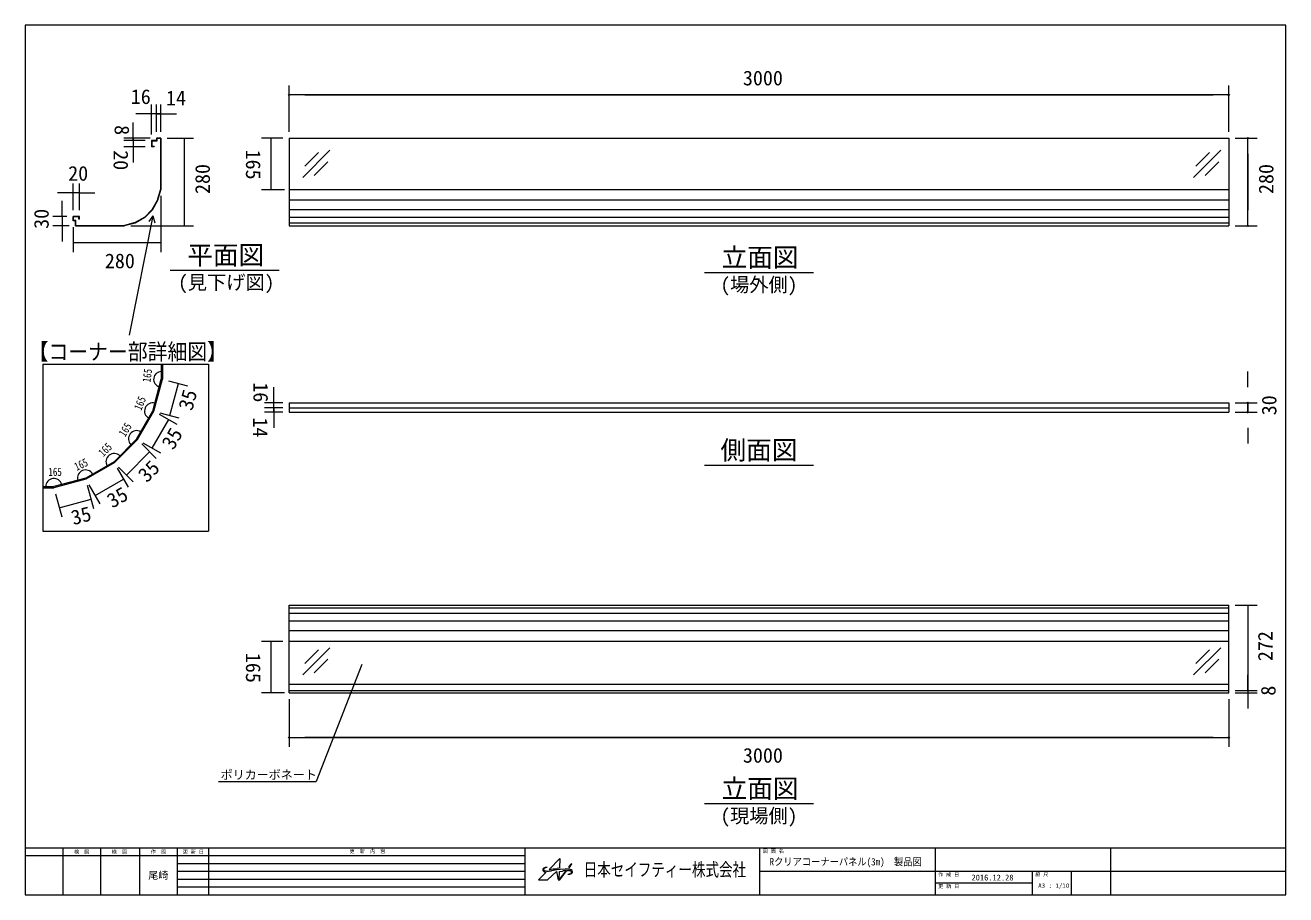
# Model space of a CAD drawing. Units: millimetres, scale not verified. Extents: x -2012 to 2012, y -1388 to 1388.
import ezdxf
from ezdxf.enums import TextEntityAlignment as Align

# ---------------------------------------------------------------- set-up
doc = ezdxf.new("R2010")
doc.units = ezdxf.units.MM
doc.header["$LTSCALE"] = 8
doc.header["$PDMODE"] = 32
doc.header["$PDSIZE"] = 4
for name, color, linetype, lineweight in [('0-0_(2m)ｸﾘｱﾊﾟﾈﾙ', 7, 'Continuous', 9), ('0-1_(3m)Rｸﾘｱｺｰﾅｰﾊﾟﾈﾙ', 7, 'Continuous', 9), ('0-2_(3m)標準ｱﾄﾞﾌﾗッﾄ', 7, 'Continuous', 9), ('0-3_(3m)幅調整ﾊﾟﾈﾙ', 7, 'Continuous', 9), ('0-4_0', 7, 'Continuous', 9), ('1-3_ﾛｺﾞ', 4, 'Continuous', 5), ('1-4_図面枠', 7, 'Continuous', 9)]:
    doc.layers.add(name, color=color, linetype=linetype, lineweight=lineweight)
doc.styles.add('ＭＳ ゴシック', font='')
doc.styles.get('ＭＳ ゴシック').set_extended_font_data('MS Gothic')

msp = doc.modelspace()

# ---------------------------------------------------------------- linework, layer by layer
at = {"layer": '0-0_(2m)ｸﾘｱﾊﾟﾈﾙ'}
for p, q in [((-2012.5, 1387.5), (-2012.5, -1387.5)), ((-1126.312, 901.445), (-1039.323, 988.433)), ((-1119.334, 937.962), (-1075.84, 981.455)), ((1718.053, 901.445), (1805.041, 988.433)), ((1725.03, 937.962), (1768.524, 981.455)), ((-1089.622, 908.248), (-1046.127, 951.742)), ((1754.743, 908.248), (1798.238, 951.742)), ((1830.334, 862.651), (-1169.666, 862.651)), ((1830.334, 828.844), (-1169.666, 828.844)), ((1830.334, 798.538), (-1169.666, 798.538)), ((1830.334, 773.784), (-1169.666, 773.784)), ((1830.334, 756.284), (-1169.666, 756.284)), ((1830.334, -472.442), (-1169.666, -472.442)), ((1830.334, -489.942), (-1169.666, -489.942)), ((1830.334, -514.696), (-1169.666, -514.696)), ((1830.334, -545.002), (-1169.666, -545.002)), ((1830.334, -578.81), (-1169.666, -578.81)), ((-1126.312, -686.116), (-1039.323, -599.128)), ((1718.053, -686.116), (1805.041, -599.128)), ((-1119.334, -649.599), (-1075.84, -606.105)), ((-1089.622, -679.312), (-1046.127, -635.818)), ((1725.03, -649.599), (1768.524, -606.105)), ((1754.743, -679.312), (1798.238, -635.818))]:
    msp.add_line(p, q, dxfattribs=at)
at = {"layer": '0-1_(3m)Rｸﾘｱｺｰﾅｰﾊﾟﾈﾙ'}
for p, q in [((-1593.716, 1019.213), (-1609.716, 1019.198)), ((-1609.716, 1019.198), (-1609.698, 999.198)), ((-1579.723, 1027.226), (-1593.723, 1027.213)), ((-1593.723, 1027.213), (-1593.716, 1019.213)), ((-1580.922, 1026.025), (-1592.522, 1026.014)), ((-1580.922, 1026.025), (-1580.922, 862.651)), ((-1579.723, 1027.226), (-1579.723, 862.651)), ((-1169.666, 1027.226), (-1169.666, 747.223)), ((-1169.666, 1027.226), (1830.334, 1027.226)), ((1830.334, 1027.226), (1830.334, 747.223)), ((-1601.198, 999.206), (-1609.698, 999.198)), ((-1601.199, 1000.406), (-1608.499, 1000.399)), ((-1601.199, 1000.406), (-1601.198, 999.206)), ((-1589.981, 828.844), (-1580.922, 862.651)), ((-1588.782, 828.844), (-1579.723, 862.651)), ((-1579.723, 862.651), (-1580.922, 862.651)), ((-1607.042, 799.293), (-1589.981, 828.844)), ((-1606.282, 798.533), (-1588.782, 828.844)), ((-1589.981, 828.844), (-1588.782, 828.844)), ((-1839.682, 777.223), (-1859.682, 777.223)), ((-1859.682, 763.223), (-1859.682, 777.223)), ((-1840.882, 776.023), (-1858.482, 776.023)), ((-1840.882, 768.723), (-1840.882, 776.023)), ((-1839.682, 768.723), (-1840.882, 768.723)), ((-1839.682, 768.723), (-1839.682, 777.223)), ((-1631.03, 774.983), (-1661.342, 757.483)), ((-1631.03, 773.784), (-1661.342, 756.284)), ((-1631.03, 773.784), (-1606.282, 798.533)), ((-1631.03, 773.784), (-1631.03, 774.983)), ((-1851.682, 763.223), (-1859.682, 763.223)), ((-1851.684, 747.225), (-1695.149, 747.223)), ((-1851.682, 747.223), (-1851.682, 763.223)), ((-1850.482, 748.423), (-1850.482, 764.423)), ((-1850.482, 748.423), (-1695.149, 748.423)), ((-1661.342, 757.483), (-1695.149, 748.425)), ((-1661.342, 756.284), (-1695.149, 747.226)), ((-1695.149, 747.225), (-1695.149, 748.423)), ((-1661.342, 757.483), (-1661.342, 756.284)), ((-1169.666, 747.223), (1830.334, 747.223)), ((-1578.182, 306.347), (-1578.182, 257.618)), ((-1574.586, 306.347), (-1574.585, 257.618)), ((-1605.358, 156.196), (-1578.182, 257.618)), ((-1601.761, 156.196), (-1574.585, 257.618)), ((-1574.585, 257.618), (-1578.182, 257.618)), ((-1169.666, 182.294), (1830.334, 182.294)), ((-1169.666, 166.294), (1830.334, 166.294)), ((1830.334, 182.294), (1830.334, 152.294)), ((-1656.542, 67.543), (-1605.358, 156.196)), ((-1654.261, 65.263), (-1601.761, 156.196)), ((-1605.358, 156.196), (-1601.761, 156.196)), ((-1728.507, -8.983), (-1654.261, 65.263)), ((-1728.507, -5.386), (-1819.44, -57.886)), ((-1728.507, -8.983), (-1819.44, -61.483)), ((-1728.507, -8.983), (-1728.507, -5.386)), ((-1819.44, -57.886), (-1920.862, -85.062)), ((-1819.44, -61.483), (-1920.862, -88.659)), ((-1819.44, -57.886), (-1819.44, -61.483)), ((-1955.989, -85.066), (-1920.862, -85.066)), ((-1955.989, -88.662), (-1920.862, -88.666)), ((-1920.862, -88.662), (-1920.862, -85.066)), ((-1169.666, -743.383), (-1169.666, -463.382)), ((-1169.666, -463.382), (1830.334, -463.382)), ((1830.334, -743.383), (1830.334, -463.382)), ((-1169.666, -743.383), (1830.334, -743.383))]:
    msp.add_line(p, q, dxfattribs=at)
for points in [[(-1592.522, 1026.014), (-1592.515, 1018.014), (-1608.515, 1017.999), (-1608.499, 1000.399)], [(-1850.482, 764.423), (-1858.482, 764.423), (-1858.482, 776.023)], [(-1631.03, 774.983), (-1607.042, 799.293), (-1606.278, 798.539)], [(-1169.666, 182.294), (-1169.666, 152.294), (1830.334, 152.294)], [(-1728.507, -5.386), (-1656.542, 67.543), (-1654.25, 65.282)]]:
    msp.add_lwpolyline(points, dxfattribs=at)
at = {"layer": '0-2_(3m)標準ｱﾄﾞﾌﾗッﾄ'}
for p, q in [((-1169.666, -715.383), (1830.334, -715.383)), ((-1169.666, -735.383), (1830.334, -735.383))]:
    msp.add_line(p, q, dxfattribs=at)
at = {"layer": '0-3_(3m)幅調整ﾊﾟﾈﾙ'}
msp.add_line((-938.038, -652.474), (-1083.819, -1026.381), dxfattribs=at)
at = {"layer": '0-4_0'}
for p, q in [((-1169.666, 1047.226), (-1169.666, 1194.872)), ((1830.334, 1047.226), (1830.334, 1194.872)), ((-1609.716, 1039.198), (-1609.716, 1134.845)), ((-1593.716, 1047.198), (-1593.716, 1134.845)), ((-1593.716, 1047.198), (-1593.716, 1134.845)), ((-1579.716, 1047.198), (-1579.716, 1134.845)), ((1830.334, 1164.872), (-1169.666, 1164.872)), ((-1119.666, 1164.872), (1780.334, 1164.872)), ((-1609.716, 1104.845), (-1659.716, 1104.845)), ((-1593.716, 1104.845), (-1643.716, 1104.845)), ((-1593.716, 1104.845), (-1609.716, 1104.845)), ((-1593.716, 1104.845), (-1543.716, 1104.845)), ((-1579.716, 1104.845), (-1593.716, 1104.845)), ((-1579.716, 1104.845), (-1529.716, 1104.845)), ((-1667.362, 1027.198), (-1667.362, 1077.198)), ((-1667.362, 1019.198), (-1667.362, 1069.198)), ((-1613.716, 1027.198), (-1697.362, 1027.198)), ((-1629.716, 1019.198), (-1697.362, 1019.198)), ((-1629.716, 1019.198), (-1697.362, 1019.198)), ((-1667.362, 1027.198), (-1667.362, 1019.198)), ((-1667.362, 1019.198), (-1667.362, 969.198)), ((-1667.362, 1019.198), (-1667.362, 999.198)), ((-1559.723, 1027.226), (-1474.861, 1027.226)), ((-1504.861, 1027.226), (-1504.861, 747.226)), ((-1189.666, 1027.226), (-1257.546, 1027.226)), ((-1227.546, 862.651), (-1227.546, 1027.226)), ((1850.334, 1027.226), (1920.909, 1027.226)), ((1890.909, 747.223), (1890.909, 1027.226)), ((-1629.716, 999.198), (-1697.362, 999.198)), ((-1667.362, 999.198), (-1667.362, 949.198)), ((1890.909, 977.226), (1890.909, 797.223)), ((-1859.682, 852.299), (-1909.682, 852.299)), ((-1859.682, 797.223), (-1859.682, 882.299)), ((-1839.682, 852.299), (-1859.682, 852.299)), ((-1839.682, 797.223), (-1839.682, 882.299)), ((-1839.682, 852.299), (-1789.682, 852.299)), ((-1184.987, 862.651), (-1257.546, 862.651)), ((-1894.682, 777.223), (-1894.682, 827.223)), ((-1579.681, 842.651), (-1579.681, 663.199)), ((-1879.682, 777.223), (-1924.682, 777.223)), ((-1894.682, 777.223), (-1894.682, 747.223)), ((-1604.49, 778.795), (-1680.274, 398.721)), ((-1604.49, 778.795), (-1618.218, 761.256)), ((-1604.49, 778.795), (-1598.538, 757.332)), ((-1871.682, 747.223), (-1924.682, 747.223)), ((-1894.682, 747.223), (-1894.682, 697.223)), ((-1859.682, 743.223), (-1859.682, 663.199)), ((-1675.149, 747.226), (-1474.861, 747.226)), ((1850.334, 747.223), (1920.909, 747.223)), ((-1579.681, 693.199), (-1859.682, 693.199)), ((-1955.989, 306.347), (-1955.989, -227.466)), ((1890.909, 232.294), (1890.909, 282.294)), ((-1218.21, 182.294), (-1218.21, 232.294)), ((-1218.21, 166.294), (-1218.21, 216.294)), ((-1189.666, 182.294), (-1248.21, 182.294)), ((-1189.666, 166.294), (-1248.21, 166.294)), ((-1189.666, 166.294), (-1248.21, 166.294)), ((-1218.21, 166.294), (-1218.21, 182.294)), ((-1218.21, 166.294), (-1218.21, 116.294)), ((-1218.21, 152.294), (-1218.21, 166.294)), ((1850.334, 182.294), (1920.909, 182.294)), ((-1189.666, 152.294), (-1248.21, 152.294)), ((-1218.21, 152.294), (-1218.21, 102.294)), ((1850.334, 152.294), (1920.909, 152.294)), ((1890.909, 102.294), (1890.909, 52.294)), ((-1955.989, -227.466), (-1427.563, -227.466)), ((1850.334, -463.382), (1920.909, -463.382)), ((1890.909, -463.382), (1890.909, -735.383)), ((-1189.666, -578.81), (-1257.546, -578.81)), ((-1227.546, -743.383), (-1227.546, -578.81)), ((1890.909, -735.383), (1890.909, -685.383)), ((-1184.987, -743.383), (-1257.546, -743.383)), ((-1169.666, -763.383), (-1169.666, -915.855)), ((1830.334, -763.383), (1830.334, -915.855)), ((1850.334, -735.383), (1920.909, -735.383)), ((1850.334, -735.383), (1920.909, -735.383)), ((1850.334, -743.383), (1920.909, -743.383)), ((1890.909, -735.383), (1890.909, -743.383)), ((1890.909, -743.383), (1890.909, -793.383)), ((-1169.666, -885.855), (1830.334, -885.855)), ((1780.334, -885.855), (-1119.666, -885.855))]:
    msp.add_line(p, q, dxfattribs=at)
at = {"layer": '0-4_0', "color": 2}
for p, q in [((-1555.266, 252.442), (-1494.522, 236.166)), ((-1550.675, 142.502), (-1523.499, 243.93)), ((-1606.912, 37.922), (-1554.412, 128.861)), ((-1584.44, 146.197), (-1528.43, 113.862)), ((-1582.442, 151.014), (-1521.698, 134.738)), ((-1640.118, 51.122), (-1593.993, 5)), ((-1636.94, 55.258), (-1580.93, 22.922)), ((-1689.453, -48.04), (-1615.206, 26.212)), ((-1718.506, -26.303), (-1683.368, -87.157)), ((-1714.365, -23.131), (-1668.238, -69.253)), ((-1809.439, -78.81), (-1774.301, -139.663)), ((-1789.302, -113.683), (-1698.369, -61.177)), ((-1915.685, -107.984), (-1895.969, -181.547)), ((-1814.262, -80.801), (-1794.546, -154.365)), ((-1903.734, -152.57), (-1802.313, -125.387))]:
    msp.add_line(p, q, dxfattribs=at)
at = {"layer": '0-4_0'}
for points in [[(-1955.989, 306.347), (-1427.563, 306.347), (-1427.563, -227.466)], [(1890.909, 182.294), (1890.909, 152.294), (1890.909, 182.294)]]:
    msp.add_lwpolyline(points, dxfattribs=at)
at = {"layer": '0-4_0', "color": 4, "lineweight": 5}
for centre, radius, start, end in [((-1578.182, 257.618), 24.338, 90.001, 255), ((-1605.358, 156.196), 26.153, 75, 240), ((-1656.542, 67.543), 26.153, 60, 225.381), ((-1728.507, -5.386), 26.153, 45.381, 210), ((-1819.44, -57.886), 26.153, 30, 195), ((-1920.862, -85.062), 26.153, 15, 180.007)]:
    msp.add_arc(centre, radius, start, end, dxfattribs=at)
at = {"layer": '0-4_0'}
for p in [(-1169.666, 1164.872), (1830.334, 1164.872), (1890.909, 1027.226), (1890.909, 747.223), (1890.909, 182.294), (1890.909, 152.294), (-1169.666, -885.855), (1830.334, -885.855)]:
    msp.add_point(p, dxfattribs=at)
at = {"layer": '1-3_ﾛｺﾞ'}
for p, q in [((-345.914, -1300.407), (-346.642, -1300.367)), ((-306.41, -1313.186), (-297.242, -1311.893)), ((-279.538, -1321.914), (-275.94, -1321.905))]:
    msp.add_line(p, q, dxfattribs=at)
for points in [[(-339.8, -1306.425), (-305.248, -1272.005), (-305.16, -1272.25), (-306.098, -1302.382), (-313.616, -1303.446)], [(-350.008, -1316.552), (-373.511, -1340.049), (-373.409, -1340.078), (-345.478, -1340.102), (-344.827, -1339.678), (-316.118, -1313.733), (-310.538, -1340.112), (-305.218, -1340.112), (-282.686, -1310.374), (-278.999, -1310.359)], [(-288.315, -1305.616), (-304.054, -1307.049), (-314.423, -1308.289), (-332.198, -1310.865)], [(-286.12, -1310.567), (-307.225, -1338.439), (-306.41, -1313.186)]]:
    msp.add_lwpolyline(points, dxfattribs=at)
msp.add_lwpolyline([(-277.962, -1299.615), (-275.034, -1300.17), (-266.637, -1289.065), (-271.528, -1291.15)], close=True, dxfattribs=at)
for centre, radius, start, end in [((-354.263, -1308.022), 5.907, 137.3376, 189.71275), ((-356.528, -1308.409), 3.61, 189.71275, 211.14694), ((-348.294, -1303.432), 13.231, 211.14694, 262.55517), ((-351.988, -1310.118), 9.002, 107.54618, 137.3376), ((-352.927, -1307), 4.674, 114.83245, 184.93336), ((-354.81, -1307.163), 2.784, 184.93336, 245.82613), ((-345.45, -1286.31), 25.641, 245.82613, 271.56003), ((-343.834, -1326.651), 26.326, 94.53365, 114.83245), ((-346.741, -1326.714), 26.407, 94.87761, 107.54618), ((-347.564, -1317.065), 16.723, 86.83781, 94.87761), ((-347.692, -1203.959), 108.022, 271.56003, 278.24678), ((-381.357, -824.587), 483.626, 274.92935, 278.0518), ((-381.357, -824.587), 483.626, 274.92935, 278.0518), ((-260.943, -1569.143), 259.798, 95.56117, 98.03149), ((-281.734, -1363.809), 58.564, 89.15854, 96.45212), ((-281.262, -1331.628), 26.379, 63.69068, 89.15854), ((-280.054, -1302.301), 19.62, 271.50312, 302.01879), ((-278.906, -1334.826), 24.467, 73.31829, 90.21697), ((-275.974, -1308.49), 13.415, 270.14682, 315.9742), ((-273.678, -1317.377), 6.251, 36.42787, 73.31829), ((-271.59, -1315.836), 3.656, 302.01879, 36.42787), ((-273.17, -1315.262), 8.122, 8.17288, 63.69068), ((-269.511, -1314.737), 4.426, 315.9742, 8.17288)]:
    msp.add_arc(centre, radius, start, end, dxfattribs=at)
at = {"layer": '1-4_図面枠'}
for p, q in [((2012.5, -1237.5), (2012.5, 1387.5)), ((-1549.486, 605.763), (-1202.026, 605.763)), ((156.604, 598.458), (504.065, 598.458)), ((156.604, -16.541), (504.065, -16.541)), ((-1394.952, -1026.381), (-1083.819, -1026.381)), ((156.604, -1096.664), (504.065, -1096.664)), ((-2012.5, -1237.5), (2012.5, -1237.5)), ((-1892.5, -1237.5), (-1892.5, -1387.5)), ((-1772.5, -1237.5), (-1772.5, -1387.5)), ((-1647.5, -1237.5), (-1647.5, -1387.5)), ((-1527.5, -1237.5), (-1527.5, -1387.5)), ((-1427.5, -1237.5), (-1427.5, -1387.5)), ((-417.5, -1237.5), (-417.5, -1387.5)), ((332.5, -1237.5), (332.5, -1387.5)), ((892.5, -1237.5), (892.5, -1387.5)), ((1452.5, -1237.5), (1452.5, -1387.5)), ((-2012.5, -1262.5), (-417.5, -1262.5)), ((-1527.5, -1287.5), (-417.5, -1287.5)), ((-1527.5, -1312.5), (-417.5, -1312.5)), ((332.5, -1312.5), (2012.5, -1312.5)), ((1202.5, -1312.5), (1202.5, -1387.5)), ((1327.5, -1312.5), (1327.5, -1387.5)), ((-1527.5, -1337.5), (-417.5, -1337.5)), ((-1527.5, -1362.5), (-417.5, -1362.5)), ((1202.5, -1350), (892.5, -1350))]:
    msp.add_line(p, q, dxfattribs=at)
for points in [[(-2012.5, -1387.5), (2012.5, -1387.5), (2012.5, 1387.5), (-2012.5, 1387.5)], [(-2012.5, 1387.5), (-2012.5, -1237.5), (2012.5, -1237.5)]]:
    msp.add_lwpolyline(points, dxfattribs=at)

# ---------------------------------------------------------------- texts
at = {"layer": '0-4_0', "color": 2, "style": 'ＭＳ ゴシック'}
for s, p in [('3000', (279.134, 1181.472)), ('16', (-1675.391, 1121.976)), ('14', (-1563.133, 1117.635)), ('20', (-1875.282, 877.13)), ('280', (-1758.082, 597.861)), ('3000', (279.134, -980.071))]:
    msp.add_text(s, height=46.92, dxfattribs=at).set_placement(p, align=Align.BOTTOM_LEFT)
for s, rotation, p in [('8', 270, (-1740.953, 1068.635)), ('20', 270, (-1744.503, 988.723)), ('165', 270, (-1321.763, 990.582)), ('280', 90, (-1408.861, 848.825)), ('280', 90, (1987.059, 848.825)), ('30', 90, (-1923.462, 737.623)), ('16', 270, (-1297.86, 247.968)), ('35', 75.001, (-1465.629, 151.538)), ('30', 90, (1996.725, 142.694)), ('14', 270, (-1299.182, 135.71)), ('35', 60.002, (-1527.154, 22.371)), ('35', 45.003, (-1614.097, -84.418)), ('35', 30.003, (-1727.142, -167.423)), ('35', 15.003, (-1855.233, -221.819)), ('272', 90, (1984.508, -641.782)), ('165', 270, (-1321.763, -615.452)), ('8', 90, (1994.038, -752.183))]:
    msp.add_text(s, height=46.92, rotation=rotation, dxfattribs=at).set_placement(p, align=Align.BOTTOM_LEFT)
at = {"layer": '0-4_0', "color": 2, "style": 'ＭＳ ゴシック', "width": 0.8}
for rotation, p in [(82.501, (-1604.752, 245.599)), (67.925, (-1634.75, 153.353)), (57.535, (-1687.2, 67.422)), (45.095, (-1757.632, 2.829)), (25.038, (-1844.937, -42.212)), (0.418, (-1938.309, -58.945))]:
    msp.add_text('165', height=26.28, rotation=rotation, dxfattribs=at).set_placement(p, align=Align.BOTTOM_LEFT)
at = {"layer": '1-3_ﾛｺﾞ', "color": 7, "style": 'ＭＳ ゴシック', "width": 0.75}
msp.add_text('日本セイフティー株式会社', height=42.23, dxfattribs=at).set_placement((-229.15, -1341.005), align=Align.BOTTOM_LEFT)
at = {"layer": '1-4_図面枠', "style": 'ＭＳ ゴシック'}
for s, height, p in [('平面図', 60.06, (-1495.192, 605.822)), ('立面図', 60.06, (210.898, 598.517)), ('(見下げ図)', 45.04, (-1524.149, 530.902)), ('(場外側)', 45.04, (207.454, 523.597)), ('側面図', 60.06, (207.454, -16.482)), ('ポリカーボネート', 28.15, (-1388.558, -1027.294)), ('立面図', 60.06, (210.898, -1096.606)), ('(現場側)', 45.04, (207.454, -1171.526)), ('検\u3000図', 11.73, (-1856.5, -1259.6)), ('検\u3000図', 11.73, (-1736.5, -1259.6)), ('作\u3000図', 11.73, (-1611.5, -1259.6)), ('更 新 日', 11.73, (-1509.5, -1259.6)), ('更\u3000新\u3000内\u3000容', 11.73, (-976.974, -1258.063)), ('図 面 名', 11.73, (342.5, -1257.1)), ('尾崎', 23.46, (-1619.5, -1344.2)), ('作 成 日\u3000', 11.73, (902.5, -1332.1)), ('2016.12.28', 18.77, (1009.031, -1347.503)), ('縮 尺', 11.73, (1212.5, -1332.1)), ('更 新 日\u3000', 11.73, (902.5, -1369.6)), ('A3 : 1/10', 14.08, (1221.96, -1369.548))]:
    msp.add_text(s, height=height, dxfattribs=at).set_placement(p, align=Align.BOTTOM_LEFT)
at = {"layer": '1-4_図面枠', "style": 'ＭＳ ゴシック', "width": 0.9}
for s, height, p in [('【コーナー部詳細図】', 51.61, (-2001.8, 304.352)), ('Rクリアコーナーパネル(3m)\u3000製品図', 23.46, (364.233, -1300.842))]:
    msp.add_text(s, height=height, dxfattribs=at).set_placement(p, align=Align.BOTTOM_LEFT)

doc.saveas('drawing.dxf')
